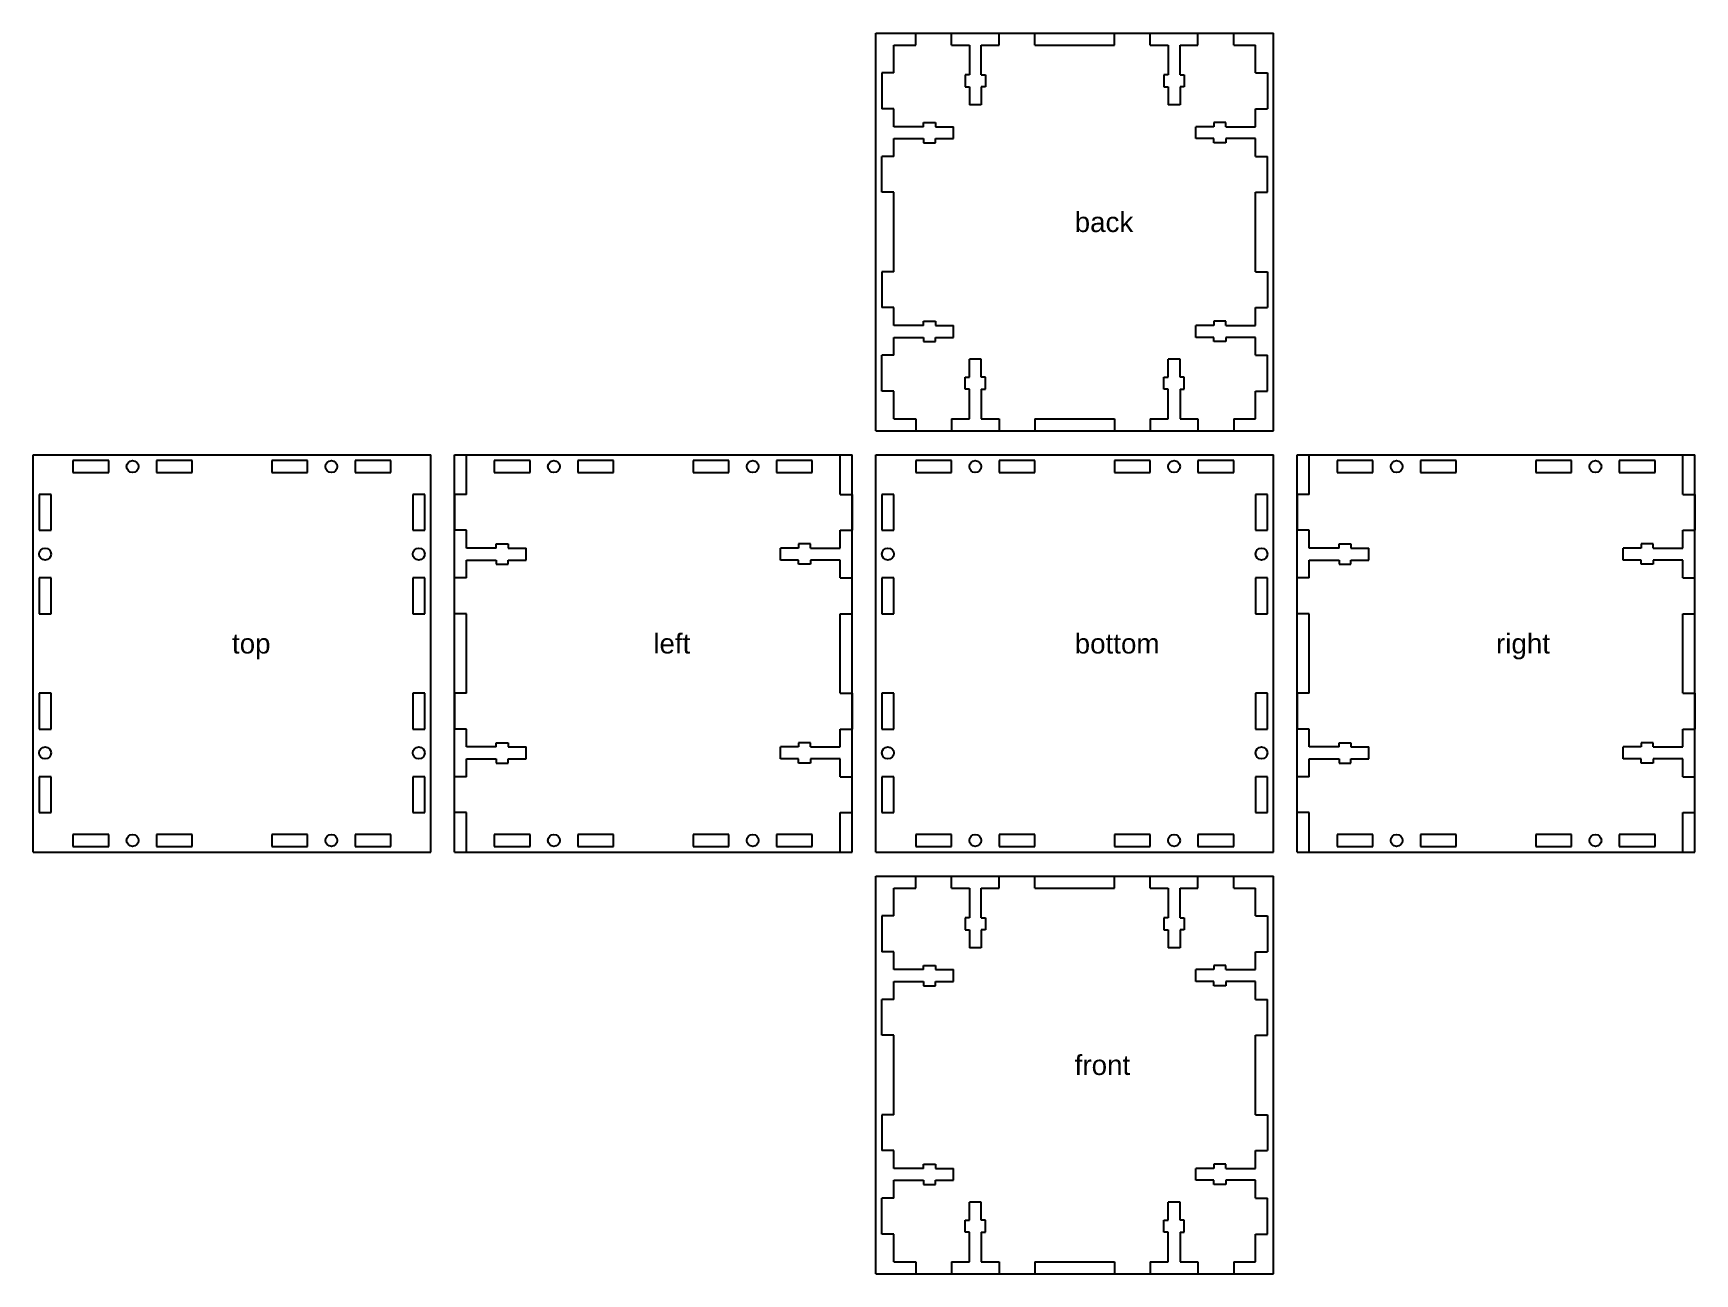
# Model space of a CAD drawing. Extents: x 0 to 418, y 0 to 312.
import ezdxf

# ---------------------------------------------------------------- set-up
doc = ezdxf.new("R2010")
doc.units = 0
for name, color, linetype in [('CONSTRUCTION', 1, 'continuous'), ('CUTS', 7, 'continuous'), ('TEXT', 2, 'continuous')]:
    doc.layers.add(name, color=color, linetype=linetype)
doc.styles.get("Standard").update_dxf_attribs({"font": 'ARIAL.TTF', "width": 40, "oblique": 50})

msp = doc.modelspace()

# ---------------------------------------------------------------- linework, layer by layer
at = {"layer": 'CONSTRUCTION'}
for p, q in [((212, 212), (212, 312)), ((212, 312), (312, 312)), ((312, 212), (312, 312)), ((212, 212), (312, 212)), ((0, 106), (0, 206)), ((0, 206), (100, 206)), ((100, 106), (100, 206)), ((106, 106), (106, 206)), ((106, 206), (206, 206)), ((206, 106), (206, 206)), ((212, 106), (212, 206)), ((212, 206), (312, 206)), ((312, 106), (312, 206)), ((318, 106), (318, 206)), ((318, 206), (418, 206)), ((418, 106), (418, 206)), ((0, 106), (100, 106)), ((106, 106), (206, 106)), ((212, 106), (312, 106)), ((318, 106), (418, 106)), ((212, 0), (212, 100)), ((212, 100), (312, 100)), ((312, 0), (312, 100)), ((212, 0), (312, 0))]:
    msp.add_line(p, q, dxfattribs=at)
at = {"layer": 'CUTS'}
for p, q in [((222, 309), (222, 312)), ((222, 312), (231, 312)), ((231, 309), (231, 312)), ((243, 309), (243, 312)), ((243, 312), (252, 312)), ((252, 309), (252, 312)), ((272, 309), (272, 312)), ((272, 312), (281, 312)), ((281, 309), (281, 312)), ((293, 309), (293, 312)), ((293, 312), (302, 312)), ((302, 309), (302, 312)), ((216.5, 309), (222, 309)), ((216.5, 302), (216.5, 309)), ((231, 309), (235.5, 309)), ((235.5, 309), (235.5, 301.5)), ((238.5, 301.5), (238.5, 309)), ((238.5, 309), (243, 309)), ((252, 309), (272, 309)), ((281, 309), (285.5, 309)), ((285.5, 309), (285.5, 301.5)), ((288.5, 301.5), (288.5, 309)), ((288.5, 309), (293, 309)), ((302, 309), (307.5, 309)), ((307.5, 302), (307.5, 309)), ((216.5, 302), (213.5, 302)), ((213.5, 302), (213.5, 293)), ((235.5, 301.5), (234.45, 301.5)), ((234.45, 301.5), (234.45, 298.5)), ((238.5, 301.5), (239.55, 301.5)), ((239.55, 301.5), (239.55, 298.5)), ((285.5, 301.5), (284.45, 301.5)), ((284.45, 301.5), (284.45, 298.5)), ((288.5, 301.5), (289.55, 301.5)), ((289.55, 301.5), (289.55, 298.5)), ((307.5, 302), (310.5, 302)), ((310.5, 302), (310.5, 293)), ((234.45, 298.5), (235.5, 298.5)), ((235.5, 298.5), (235.5, 294)), ((238.5, 298.5), (238.5, 294)), ((239.55, 298.5), (238.5, 298.5)), ((284.45, 298.5), (285.5, 298.5)), ((285.5, 298.5), (285.5, 294)), ((288.5, 298.5), (288.5, 294)), ((289.55, 298.5), (288.5, 298.5)), ((216.5, 293), (213.5, 293)), ((216.5, 288.5), (216.5, 293)), ((238.5, 294), (235.5, 294)), ((288.5, 294), (285.5, 294)), ((307.5, 293), (310.5, 293)), ((307.5, 288.5), (307.5, 293)), ((224, 288.5), (216.5, 288.5)), ((224, 288.5), (224, 289.55)), ((224, 289.55), (227, 289.55)), ((227, 289.55), (227, 288.5)), ((227, 288.5), (231.5, 288.5)), ((231.5, 285.5), (231.5, 288.5)), ((292.5, 285.5), (292.5, 288.5)), ((297, 288.5), (292.5, 288.5)), ((300, 289.55), (297, 289.55)), ((297, 289.55), (297, 288.5)), ((300, 288.5), (300, 289.55)), ((300, 288.5), (307.5, 288.5)), ((216.5, 281), (216.5, 285.5)), ((216.5, 285.5), (224, 285.5)), ((224, 285.5), (224, 284.45)), ((224, 284.45), (227, 284.45)), ((227, 284.45), (227, 285.5)), ((227, 285.5), (231.5, 285.5)), ((297, 285.5), (292.5, 285.5)), ((297, 284.45), (297, 285.5)), ((300, 284.45), (297, 284.45)), ((307.5, 285.5), (300, 285.5)), ((300, 285.5), (300, 284.45)), ((307.5, 281), (307.5, 285.5)), ((213.5, 272), (213.5, 281)), ((216.5, 281), (213.5, 281)), ((307.5, 281), (310.5, 281)), ((310.5, 272), (310.5, 281)), ((216.5, 272), (213.5, 272)), ((216.5, 252), (216.5, 272)), ((307.5, 252), (307.5, 272)), ((307.5, 272), (310.5, 272)), ((216.5, 252), (213.5, 252)), ((213.5, 252), (213.5, 243)), ((307.5, 252), (310.5, 252)), ((310.5, 252), (310.5, 243)), ((216.5, 243), (213.5, 243)), ((216.5, 238.5), (216.5, 243)), ((307.5, 243), (310.5, 243)), ((307.5, 238.5), (307.5, 243)), ((224, 238.5), (216.5, 238.5)), ((224, 238.5), (224, 239.55)), ((224, 239.55), (227, 239.55)), ((227, 239.55), (227, 238.5)), ((227, 238.5), (231.5, 238.5)), ((231.5, 235.5), (231.5, 238.5)), ((292.5, 235.5), (292.5, 238.5)), ((297, 238.5), (292.5, 238.5)), ((300, 239.55), (297, 239.55)), ((297, 239.55), (297, 238.5)), ((300, 238.5), (300, 239.55)), ((300, 238.5), (307.5, 238.5)), ((216.5, 231), (216.5, 235.5)), ((216.5, 235.5), (224, 235.5)), ((224, 235.5), (224, 234.45)), ((224, 234.45), (227, 234.45)), ((227, 234.45), (227, 235.5)), ((227, 235.5), (231.5, 235.5)), ((297, 235.5), (292.5, 235.5)), ((297, 234.45), (297, 235.5)), ((300, 234.45), (297, 234.45)), ((307.5, 235.5), (300, 235.5)), ((300, 235.5), (300, 234.45)), ((307.5, 231), (307.5, 235.5)), ((213.5, 222), (213.5, 231)), ((216.5, 231), (213.5, 231)), ((235.5, 225.5), (235.5, 230)), ((238.5, 230), (235.5, 230)), ((238.5, 225.5), (238.5, 230)), ((285.5, 225.5), (285.5, 230)), ((288.5, 230), (285.5, 230)), ((288.5, 225.5), (288.5, 230)), ((307.5, 231), (310.5, 231)), ((310.5, 222), (310.5, 231)), ((216.5, 222), (213.5, 222)), ((216.5, 215), (216.5, 222)), ((234.45, 222.5), (234.45, 225.5)), ((234.45, 225.5), (235.5, 225.5)), ((235.5, 222.5), (234.45, 222.5)), ((235.5, 215), (235.5, 222.5)), ((239.55, 225.5), (238.5, 225.5)), ((238.5, 222.5), (239.55, 222.5)), ((238.5, 222.5), (238.5, 215)), ((239.55, 222.5), (239.55, 225.5)), ((284.45, 222.5), (284.45, 225.5)), ((284.45, 225.5), (285.5, 225.5)), ((285.5, 222.5), (284.45, 222.5)), ((285.5, 215), (285.5, 222.5)), ((289.55, 225.5), (288.5, 225.5)), ((288.5, 222.5), (289.55, 222.5)), ((288.5, 222.5), (288.5, 215)), ((289.55, 222.5), (289.55, 225.5)), ((307.5, 215), (307.5, 222)), ((307.5, 222), (310.5, 222)), ((216.5, 215), (222, 215)), ((222, 215), (222, 212)), ((231, 215), (231, 212)), ((231, 215), (235.5, 215)), ((238.5, 215), (243, 215)), ((243, 215), (243, 212)), ((252, 215), (272, 215)), ((252, 215), (252, 212)), ((272, 215), (272, 212)), ((281, 215), (281, 212)), ((281, 215), (285.5, 215)), ((288.5, 215), (293, 215)), ((293, 215), (293, 212)), ((302, 215), (302, 212)), ((302, 215), (307.5, 215)), ((222, 212), (231, 212)), ((243, 212), (252, 212)), ((272, 212), (281, 212)), ((293, 212), (302, 212)), ((0, 206), (100, 206)), ((0, 106), (0, 206)), ((100, 106), (100, 206)), ((109, 206), (203, 206)), ((109, 196), (109, 206)), ((203, 196), (203, 206)), ((212, 206), (312, 206)), ((212, 106), (212, 206)), ((312, 106), (312, 206)), ((321, 206), (415, 206)), ((321, 196), (321, 206)), ((415, 196), (415, 206)), ((19, 204.5), (10, 204.5)), ((10, 204.5), (10, 201.5)), ((10, 201.5), (19, 201.5)), ((19, 201.5), (19, 204.5)), ((40, 204.5), (31, 204.5)), ((31, 204.5), (31, 201.5)), ((31, 201.5), (40, 201.5)), ((40, 201.5), (40, 204.5)), ((69, 204.5), (60, 204.5)), ((60, 204.5), (60, 201.5)), ((60, 201.5), (69, 201.5)), ((69, 201.5), (69, 204.5)), ((90, 204.5), (81, 204.5)), ((81, 204.5), (81, 201.5)), ((81, 201.5), (90, 201.5)), ((90, 201.5), (90, 204.5)), ((125, 204.5), (116, 204.5)), ((116, 204.5), (116, 201.5)), ((116, 201.5), (125, 201.5)), ((125, 201.5), (125, 204.5)), ((146, 204.5), (137, 204.5)), ((137, 204.5), (137, 201.5)), ((137, 201.5), (146, 201.5)), ((146, 201.5), (146, 204.5)), ((175, 204.5), (166, 204.5)), ((166, 204.5), (166, 201.5)), ((166, 201.5), (175, 201.5)), ((175, 201.5), (175, 204.5)), ((196, 204.5), (187, 204.5)), ((187, 204.5), (187, 201.5)), ((187, 201.5), (196, 201.5)), ((196, 201.5), (196, 204.5)), ((231, 204.5), (222, 204.5)), ((222, 204.5), (222, 201.5)), ((222, 201.5), (231, 201.5)), ((231, 201.5), (231, 204.5)), ((252, 204.5), (243, 204.5)), ((243, 204.5), (243, 201.5)), ((243, 201.5), (252, 201.5)), ((252, 201.5), (252, 204.5)), ((281, 204.5), (272, 204.5)), ((272, 204.5), (272, 201.5)), ((272, 201.5), (281, 201.5)), ((281, 201.5), (281, 204.5)), ((302, 204.5), (293, 204.5)), ((293, 204.5), (293, 201.5)), ((293, 201.5), (302, 201.5)), ((302, 201.5), (302, 204.5)), ((337, 204.5), (328, 204.5)), ((328, 204.5), (328, 201.5)), ((328, 201.5), (337, 201.5)), ((337, 201.5), (337, 204.5)), ((358, 204.5), (349, 204.5)), ((349, 204.5), (349, 201.5)), ((349, 201.5), (358, 201.5)), ((358, 201.5), (358, 204.5)), ((387, 204.5), (378, 204.5)), ((378, 204.5), (378, 201.5)), ((378, 201.5), (387, 201.5)), ((387, 201.5), (387, 204.5)), ((408, 204.5), (399, 204.5)), ((399, 204.5), (399, 201.5)), ((399, 201.5), (408, 201.5)), ((408, 201.5), (408, 204.5)), ((4.5, 196), (1.5, 196)), ((1.5, 196), (1.5, 187)), ((4.5, 187), (4.5, 196)), ((98.5, 196), (95.5, 196)), ((95.5, 196), (95.5, 187)), ((98.5, 187), (98.5, 196)), ((109, 196), (106, 196)), ((106, 196), (106, 187)), ((203, 196), (206, 196)), ((206, 196), (206, 187)), ((216.5, 196), (213.5, 196)), ((213.5, 196), (213.5, 187)), ((216.5, 187), (216.5, 196)), ((310.5, 196), (307.5, 196)), ((307.5, 196), (307.5, 187)), ((310.5, 187), (310.5, 196)), ((321, 196), (318, 196)), ((318, 196), (318, 187)), ((415, 196), (418, 196)), ((418, 196), (418, 187)), ((1.5, 187), (4.5, 187)), ((95.5, 187), (98.5, 187)), ((109, 187), (106, 187)), ((109, 182.5), (109, 187)), ((203, 187), (206, 187)), ((203, 182.5), (203, 187)), ((213.5, 187), (216.5, 187)), ((307.5, 187), (310.5, 187)), ((321, 187), (318, 187)), ((321, 182.5), (321, 187)), ((415, 187), (418, 187)), ((415, 182.5), (415, 187)), ((116.5, 182.5), (109, 182.5)), ((116.5, 182.5), (116.5, 183.55)), ((116.5, 183.55), (119.5, 183.55)), ((119.5, 183.55), (119.5, 182.5)), ((119.5, 182.5), (124, 182.5)), ((124, 179.5), (124, 182.5)), ((188, 179.5), (188, 182.5)), ((192.5, 182.5), (188, 182.5)), ((195.5, 183.55), (192.5, 183.55)), ((192.5, 183.55), (192.5, 182.5)), ((195.5, 182.5), (195.5, 183.55)), ((195.5, 182.5), (203, 182.5)), ((328.5, 182.5), (321, 182.5)), ((328.5, 182.5), (328.5, 183.55)), ((328.5, 183.55), (331.5, 183.55)), ((331.5, 183.55), (331.5, 182.5)), ((331.5, 182.5), (336, 182.5)), ((336, 179.5), (336, 182.5)), ((400, 179.5), (400, 182.5)), ((404.5, 182.5), (400, 182.5)), ((407.5, 183.55), (404.5, 183.55)), ((404.5, 183.55), (404.5, 182.5)), ((407.5, 182.5), (407.5, 183.55)), ((407.5, 182.5), (415, 182.5)), ((109, 175), (109, 179.5)), ((109, 179.5), (116.5, 179.5)), ((116.5, 179.5), (116.5, 178.45)), ((116.5, 178.45), (119.5, 178.45)), ((119.5, 178.45), (119.5, 179.5)), ((119.5, 179.5), (124, 179.5)), ((192.5, 179.5), (188, 179.5)), ((192.5, 178.45), (192.5, 179.5)), ((195.5, 178.45), (192.5, 178.45)), ((203, 179.5), (195.5, 179.5)), ((195.5, 179.5), (195.5, 178.45)), ((203, 175), (203, 179.5)), ((321, 175), (321, 179.5)), ((321, 179.5), (328.5, 179.5)), ((328.5, 179.5), (328.5, 178.45)), ((328.5, 178.45), (331.5, 178.45)), ((331.5, 178.45), (331.5, 179.5)), ((331.5, 179.5), (336, 179.5)), ((404.5, 179.5), (400, 179.5)), ((404.5, 178.45), (404.5, 179.5)), ((407.5, 178.45), (404.5, 178.45)), ((415, 179.5), (407.5, 179.5)), ((407.5, 179.5), (407.5, 178.45)), ((415, 175), (415, 179.5)), ((4.5, 175), (1.5, 175)), ((1.5, 175), (1.5, 166)), ((4.5, 166), (4.5, 175)), ((98.5, 175), (95.5, 175)), ((95.5, 175), (95.5, 166)), ((98.5, 166), (98.5, 175)), ((106, 166), (106, 175)), ((109, 175), (106, 175)), ((203, 175), (206, 175)), ((206, 166), (206, 175)), ((216.5, 175), (213.5, 175)), ((213.5, 175), (213.5, 166)), ((216.5, 166), (216.5, 175)), ((310.5, 175), (307.5, 175)), ((307.5, 175), (307.5, 166)), ((310.5, 166), (310.5, 175)), ((318, 166), (318, 175)), ((321, 175), (318, 175)), ((415, 175), (418, 175)), ((418, 166), (418, 175)), ((1.5, 166), (4.5, 166)), ((95.5, 166), (98.5, 166)), ((109, 166), (106, 166)), ((109, 146), (109, 166)), ((203, 146), (203, 166)), ((203, 166), (206, 166)), ((213.5, 166), (216.5, 166)), ((307.5, 166), (310.5, 166)), ((321, 166), (318, 166)), ((321, 146), (321, 166)), ((415, 146), (415, 166)), ((415, 166), (418, 166)), ((4.5, 146), (1.5, 146)), ((1.5, 146), (1.5, 137)), ((4.5, 137), (4.5, 146)), ((98.5, 146), (95.5, 146)), ((95.5, 146), (95.5, 137)), ((98.5, 137), (98.5, 146)), ((109, 146), (106, 146)), ((106, 146), (106, 137)), ((203, 146), (206, 146)), ((206, 146), (206, 137)), ((216.5, 146), (213.5, 146)), ((213.5, 146), (213.5, 137)), ((216.5, 137), (216.5, 146)), ((310.5, 146), (307.5, 146)), ((307.5, 146), (307.5, 137)), ((310.5, 137), (310.5, 146)), ((321, 146), (318, 146)), ((318, 146), (318, 137)), ((415, 146), (418, 146)), ((418, 146), (418, 137)), ((1.5, 137), (4.5, 137)), ((95.5, 137), (98.5, 137)), ((109, 137), (106, 137)), ((109, 132.5), (109, 137)), ((203, 137), (206, 137)), ((203, 132.5), (203, 137)), ((213.5, 137), (216.5, 137)), ((307.5, 137), (310.5, 137)), ((321, 137), (318, 137)), ((321, 132.5), (321, 137)), ((415, 137), (418, 137)), ((415, 132.5), (415, 137)), ((116.5, 132.5), (109, 132.5)), ((116.5, 132.5), (116.5, 133.55)), ((116.5, 133.55), (119.5, 133.55)), ((119.5, 133.55), (119.5, 132.5)), ((119.5, 132.5), (124, 132.5)), ((124, 129.5), (124, 132.5)), ((188, 129.5), (188, 132.5)), ((192.5, 132.5), (188, 132.5)), ((195.5, 133.55), (192.5, 133.55)), ((192.5, 133.55), (192.5, 132.5)), ((195.5, 132.5), (195.5, 133.55)), ((195.5, 132.5), (203, 132.5)), ((328.5, 132.5), (321, 132.5)), ((328.5, 132.5), (328.5, 133.55)), ((328.5, 133.55), (331.5, 133.55)), ((331.5, 133.55), (331.5, 132.5)), ((331.5, 132.5), (336, 132.5)), ((336, 129.5), (336, 132.5)), ((400, 129.5), (400, 132.5)), ((404.5, 132.5), (400, 132.5)), ((407.5, 133.55), (404.5, 133.55)), ((404.5, 133.55), (404.5, 132.5)), ((407.5, 132.5), (407.5, 133.55)), ((407.5, 132.5), (415, 132.5)), ((109, 125), (109, 129.5)), ((109, 129.5), (116.5, 129.5)), ((116.5, 129.5), (116.5, 128.45)), ((116.5, 128.45), (119.5, 128.45)), ((119.5, 128.45), (119.5, 129.5)), ((119.5, 129.5), (124, 129.5)), ((192.5, 129.5), (188, 129.5)), ((192.5, 128.45), (192.5, 129.5)), ((195.5, 128.45), (192.5, 128.45)), ((203, 129.5), (195.5, 129.5)), ((195.5, 129.5), (195.5, 128.45)), ((203, 125), (203, 129.5)), ((321, 125), (321, 129.5)), ((321, 129.5), (328.5, 129.5)), ((328.5, 129.5), (328.5, 128.45)), ((328.5, 128.45), (331.5, 128.45)), ((331.5, 128.45), (331.5, 129.5)), ((331.5, 129.5), (336, 129.5)), ((404.5, 129.5), (400, 129.5)), ((404.5, 128.45), (404.5, 129.5)), ((407.5, 128.45), (404.5, 128.45)), ((415, 129.5), (407.5, 129.5)), ((407.5, 129.5), (407.5, 128.45)), ((415, 125), (415, 129.5)), ((4.5, 125), (1.5, 125)), ((1.5, 125), (1.5, 116)), ((4.5, 116), (4.5, 125)), ((98.5, 125), (95.5, 125)), ((95.5, 125), (95.5, 116)), ((98.5, 116), (98.5, 125)), ((106, 116), (106, 125)), ((109, 125), (106, 125)), ((203, 125), (206, 125)), ((206, 116), (206, 125)), ((216.5, 125), (213.5, 125)), ((213.5, 125), (213.5, 116)), ((216.5, 116), (216.5, 125)), ((310.5, 125), (307.5, 125)), ((307.5, 125), (307.5, 116)), ((310.5, 116), (310.5, 125)), ((318, 116), (318, 125)), ((321, 125), (318, 125)), ((415, 125), (418, 125)), ((418, 116), (418, 125)), ((1.5, 116), (4.5, 116)), ((95.5, 116), (98.5, 116)), ((109, 116), (106, 116)), ((109, 106), (109, 116)), ((203, 106), (203, 116)), ((203, 116), (206, 116)), ((213.5, 116), (216.5, 116)), ((307.5, 116), (310.5, 116)), ((321, 116), (318, 116)), ((321, 106), (321, 116)), ((415, 106), (415, 116)), ((415, 116), (418, 116)), ((19, 110.5), (10, 110.5)), ((10, 110.5), (10, 107.5)), ((19, 107.5), (19, 110.5)), ((40, 110.5), (31, 110.5)), ((31, 110.5), (31, 107.5)), ((40, 107.5), (40, 110.5)), ((69, 110.5), (60, 110.5)), ((60, 110.5), (60, 107.5)), ((69, 107.5), (69, 110.5)), ((90, 110.5), (81, 110.5)), ((81, 110.5), (81, 107.5)), ((90, 107.5), (90, 110.5)), ((125, 110.5), (116, 110.5)), ((116, 110.5), (116, 107.5)), ((125, 107.5), (125, 110.5)), ((146, 110.5), (137, 110.5)), ((137, 110.5), (137, 107.5)), ((146, 107.5), (146, 110.5)), ((175, 110.5), (166, 110.5)), ((166, 110.5), (166, 107.5)), ((175, 107.5), (175, 110.5)), ((196, 110.5), (187, 110.5)), ((187, 110.5), (187, 107.5)), ((196, 107.5), (196, 110.5)), ((231, 110.5), (222, 110.5)), ((222, 110.5), (222, 107.5)), ((231, 107.5), (231, 110.5)), ((252, 110.5), (243, 110.5)), ((243, 110.5), (243, 107.5)), ((252, 107.5), (252, 110.5)), ((281, 110.5), (272, 110.5)), ((272, 110.5), (272, 107.5)), ((281, 107.5), (281, 110.5)), ((302, 110.5), (293, 110.5)), ((293, 110.5), (293, 107.5)), ((302, 107.5), (302, 110.5)), ((337, 110.5), (328, 110.5)), ((328, 110.5), (328, 107.5)), ((337, 107.5), (337, 110.5)), ((358, 110.5), (349, 110.5)), ((349, 110.5), (349, 107.5)), ((358, 107.5), (358, 110.5)), ((387, 110.5), (378, 110.5)), ((378, 110.5), (378, 107.5)), ((387, 107.5), (387, 110.5)), ((408, 110.5), (399, 110.5)), ((399, 110.5), (399, 107.5)), ((408, 107.5), (408, 110.5)), ((0, 106), (100, 106)), ((10, 107.5), (19, 107.5)), ((31, 107.5), (40, 107.5)), ((60, 107.5), (69, 107.5)), ((81, 107.5), (90, 107.5)), ((109, 106), (203, 106)), ((116, 107.5), (125, 107.5)), ((137, 107.5), (146, 107.5)), ((166, 107.5), (175, 107.5)), ((187, 107.5), (196, 107.5)), ((212, 106), (312, 106)), ((222, 107.5), (231, 107.5)), ((243, 107.5), (252, 107.5)), ((272, 107.5), (281, 107.5)), ((293, 107.5), (302, 107.5)), ((321, 106), (415, 106)), ((328, 107.5), (337, 107.5)), ((349, 107.5), (358, 107.5)), ((378, 107.5), (387, 107.5)), ((399, 107.5), (408, 107.5)), ((216.5, 97), (222, 97)), ((216.5, 90), (216.5, 97)), ((222, 97), (222, 100)), ((222, 100), (231, 100)), ((231, 97), (231, 100)), ((231, 97), (235.5, 97)), ((235.5, 97), (235.5, 89.5)), ((238.5, 89.5), (238.5, 97)), ((238.5, 97), (243, 97)), ((243, 97), (243, 100)), ((243, 100), (252, 100)), ((252, 97), (252, 100)), ((252, 97), (272, 97)), ((272, 97), (272, 100)), ((272, 100), (281, 100)), ((281, 97), (281, 100)), ((281, 97), (285.5, 97)), ((285.5, 97), (285.5, 89.5)), ((288.5, 89.5), (288.5, 97)), ((288.5, 97), (293, 97)), ((293, 97), (293, 100)), ((293, 100), (302, 100)), ((302, 97), (302, 100)), ((302, 97), (307.5, 97)), ((307.5, 90), (307.5, 97)), ((216.5, 90), (213.5, 90)), ((213.5, 90), (213.5, 81)), ((235.5, 89.5), (234.45, 89.5)), ((234.45, 89.5), (234.45, 86.5)), ((238.5, 89.5), (239.55, 89.5)), ((239.55, 89.5), (239.55, 86.5)), ((285.5, 89.5), (284.45, 89.5)), ((284.45, 89.5), (284.45, 86.5)), ((288.5, 89.5), (289.55, 89.5)), ((289.55, 89.5), (289.55, 86.5)), ((307.5, 90), (310.5, 90)), ((310.5, 90), (310.5, 81)), ((234.45, 86.5), (235.5, 86.5)), ((235.5, 86.5), (235.5, 82)), ((238.5, 86.5), (238.5, 82)), ((239.55, 86.5), (238.5, 86.5)), ((284.45, 86.5), (285.5, 86.5)), ((285.5, 86.5), (285.5, 82)), ((288.5, 86.5), (288.5, 82)), ((289.55, 86.5), (288.5, 86.5)), ((216.5, 81), (213.5, 81)), ((216.5, 76.5), (216.5, 81)), ((238.5, 82), (235.5, 82)), ((288.5, 82), (285.5, 82)), ((307.5, 81), (310.5, 81)), ((307.5, 76.5), (307.5, 81)), ((224, 76.5), (216.5, 76.5)), ((224, 76.5), (224, 77.55)), ((224, 77.55), (227, 77.55)), ((227, 77.55), (227, 76.5)), ((227, 76.5), (231.5, 76.5)), ((231.5, 73.5), (231.5, 76.5)), ((292.5, 73.5), (292.5, 76.5)), ((297, 76.5), (292.5, 76.5)), ((300, 77.55), (297, 77.55)), ((297, 77.55), (297, 76.5)), ((300, 76.5), (300, 77.55)), ((300, 76.5), (307.5, 76.5)), ((216.5, 69), (216.5, 73.5)), ((216.5, 73.5), (224, 73.5)), ((224, 73.5), (224, 72.45)), ((224, 72.45), (227, 72.45)), ((227, 72.45), (227, 73.5)), ((227, 73.5), (231.5, 73.5)), ((297, 73.5), (292.5, 73.5)), ((297, 72.45), (297, 73.5)), ((300, 72.45), (297, 72.45)), ((307.5, 73.5), (300, 73.5)), ((300, 73.5), (300, 72.45)), ((307.5, 69), (307.5, 73.5)), ((213.5, 60), (213.5, 69)), ((216.5, 69), (213.5, 69)), ((307.5, 69), (310.5, 69)), ((310.5, 60), (310.5, 69)), ((216.5, 60), (213.5, 60)), ((216.5, 40), (216.5, 60)), ((307.5, 40), (307.5, 60)), ((307.5, 60), (310.5, 60)), ((216.5, 40), (213.5, 40)), ((213.5, 40), (213.5, 31)), ((307.5, 40), (310.5, 40)), ((310.5, 40), (310.5, 31)), ((216.5, 31), (213.5, 31)), ((216.5, 26.5), (216.5, 31)), ((307.5, 31), (310.5, 31)), ((307.5, 26.5), (307.5, 31)), ((224, 26.5), (216.5, 26.5)), ((224, 26.5), (224, 27.55)), ((224, 27.55), (227, 27.55)), ((227, 27.55), (227, 26.5)), ((227, 26.5), (231.5, 26.5)), ((231.5, 23.5), (231.5, 26.5)), ((292.5, 23.5), (292.5, 26.5)), ((297, 26.5), (292.5, 26.5)), ((300, 27.55), (297, 27.55)), ((297, 27.55), (297, 26.5)), ((300, 26.5), (300, 27.55)), ((300, 26.5), (307.5, 26.5)), ((216.5, 19), (216.5, 23.5)), ((216.5, 23.5), (224, 23.5)), ((224, 23.5), (224, 22.45)), ((224, 22.45), (227, 22.45)), ((227, 22.45), (227, 23.5)), ((227, 23.5), (231.5, 23.5)), ((297, 23.5), (292.5, 23.5)), ((297, 22.45), (297, 23.5)), ((300, 22.45), (297, 22.45)), ((307.5, 23.5), (300, 23.5)), ((300, 23.5), (300, 22.45)), ((307.5, 19), (307.5, 23.5)), ((213.5, 10), (213.5, 19)), ((216.5, 19), (213.5, 19)), ((235.5, 13.5), (235.5, 18)), ((238.5, 18), (235.5, 18)), ((238.5, 13.5), (238.5, 18)), ((285.5, 13.5), (285.5, 18)), ((288.5, 18), (285.5, 18)), ((288.5, 13.5), (288.5, 18)), ((307.5, 19), (310.5, 19)), ((310.5, 10), (310.5, 19)), ((234.45, 10.5), (234.45, 13.5)), ((234.45, 13.5), (235.5, 13.5)), ((239.55, 13.5), (238.5, 13.5)), ((239.55, 10.5), (239.55, 13.5)), ((284.45, 10.5), (284.45, 13.5)), ((284.45, 13.5), (285.5, 13.5)), ((289.55, 13.5), (288.5, 13.5)), ((289.55, 10.5), (289.55, 13.5)), ((216.5, 10), (213.5, 10)), ((216.5, 3), (216.5, 10)), ((235.5, 10.5), (234.45, 10.5)), ((235.5, 3), (235.5, 10.5)), ((238.5, 10.5), (239.55, 10.5)), ((238.5, 10.5), (238.5, 3)), ((285.5, 10.5), (284.45, 10.5)), ((285.5, 3), (285.5, 10.5)), ((288.5, 10.5), (289.55, 10.5)), ((288.5, 10.5), (288.5, 3)), ((307.5, 3), (307.5, 10)), ((307.5, 10), (310.5, 10)), ((216.5, 3), (222, 3)), ((222, 3), (222, 0)), ((222, 0), (231, 0)), ((231, 3), (231, 0)), ((231, 3), (235.5, 3)), ((238.5, 3), (243, 3)), ((243, 3), (243, 0)), ((243, 0), (252, 0)), ((252, 3), (272, 3)), ((252, 3), (252, 0)), ((272, 3), (272, 0)), ((272, 0), (281, 0)), ((281, 3), (281, 0)), ((281, 3), (285.5, 3)), ((288.5, 3), (293, 3)), ((293, 3), (293, 0)), ((293, 0), (302, 0)), ((302, 3), (302, 0)), ((302, 3), (307.5, 3))]:
    msp.add_line(p, q, dxfattribs=at)
for centre in [(25, 203), (75, 203), (131, 203), (181, 203), (237, 203), (287, 203), (343, 203), (393, 203), (3, 181), (97, 181), (215, 181), (309, 181), (3, 131), (97, 131), (215, 131), (309, 131), (25, 109), (75, 109), (131, 109), (181, 109), (237, 109), (287, 109), (343, 109), (393, 109)]:
    msp.add_circle(centre, 1.5, dxfattribs=at)

# ---------------------------------------------------------------- texts
at = {"layer": 'TEXT'}
for s, p in [('back', (262, 262)), ('top', (50, 156)), ('left', (156, 156)), ('bottom', (262, 156)), ('right', (368, 156)), ('front', (262, 50))]:
    msp.add_text(s, height=5, dxfattribs=at).set_placement(p)

doc.saveas('drawing.dxf')
